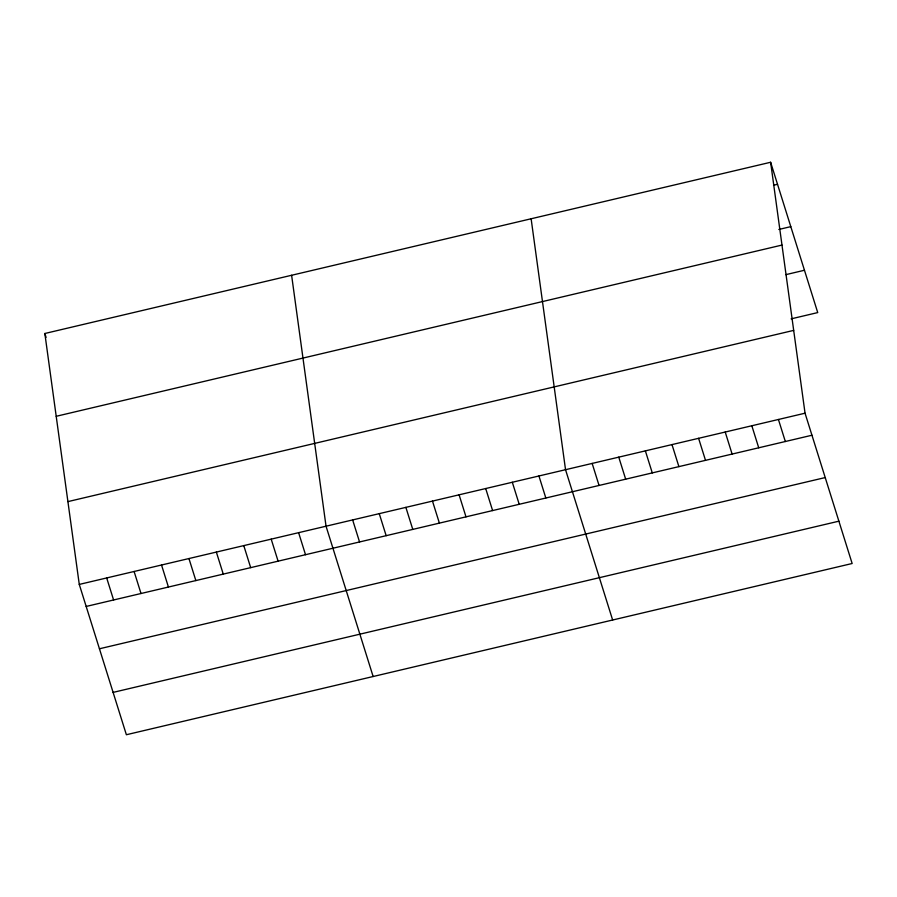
<?xml version="1.0" encoding="UTF-8"?>
<svg xmlns="http://www.w3.org/2000/svg" width="897" height="897" viewBox="0 0 897 897"><rect width="100%" height="100%" fill="white"/><g stroke="black" fill="none" stroke-linecap="round" stroke-linejoin="round"><path stroke-width="1.35" d="M770.624 162.267L805.046 413.203L852.15 563.507L126.376 734.733L79.272 584.418L44.85 333.493L770.624 162.267L817.728 312.582L791.12 318.861M773.539 185.242L777.531 184.3M778.82 229.464L790.795 226.638M56.208 416.298L781.982 245.072M785.839 274.65L804.463 270.255M67.914 501.614L793.688 330.388M79.272 584.418L805.046 413.203M86.168 606.45L811.953 435.236M99.444 648.778L825.218 477.563M113.112 692.394L838.886 521.179M778.428 419.482L785.335 441.515M751.821 425.75L758.727 447.794M725.213 432.029L732.109 454.061M698.595 438.308L705.502 460.34M671.988 444.587L678.894 466.619M645.369 450.866L652.276 472.898M618.762 457.145L625.669 479.177M592.155 463.424L599.05 485.456M612.64 620.018L565.536 469.703L531.125 218.767M538.929 475.982L545.836 498.014M512.31 482.261L519.217 504.293M485.703 488.54L492.61 510.572M459.096 494.808L465.992 516.851M432.477 501.087L439.384 523.119M405.87 507.366L412.777 529.398M379.252 513.645L386.159 535.677M352.644 519.924L359.551 541.956M373.141 676.517L326.037 526.203L291.615 275.278M298.611 532.672L305.518 554.705M271.197 539.142L278.104 561.174M243.782 545.611L250.678 567.644M216.356 552.081L223.263 574.114M188.942 558.539L195.849 580.572M161.527 565.009L168.423 587.042M134.102 571.479L141.008 593.511M44.85 333.493L46.072 337.373M106.687 577.948L113.594 599.981"/></g></svg>
